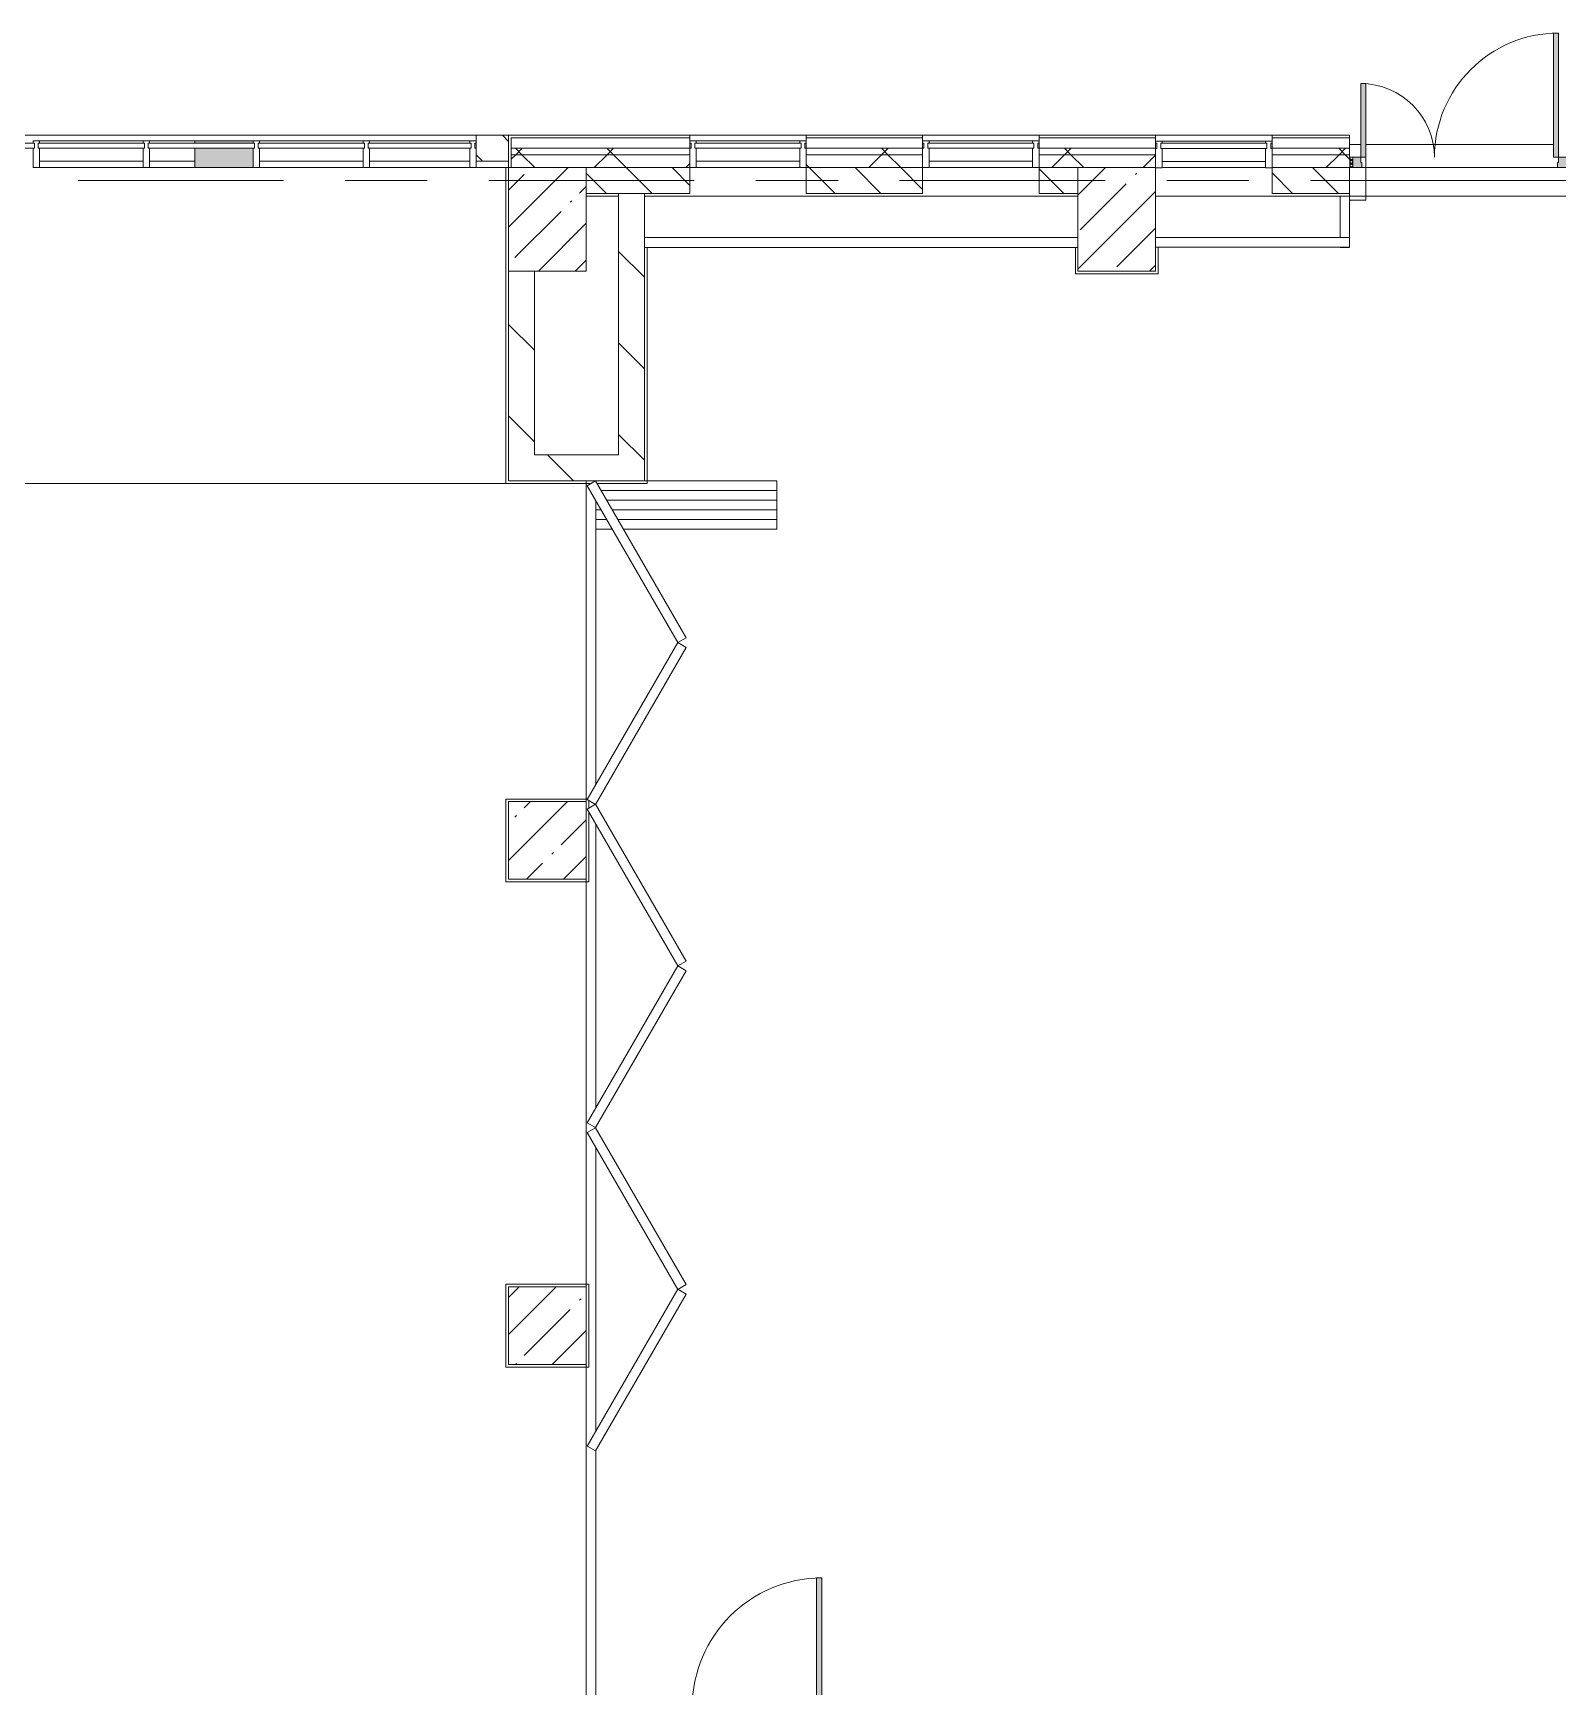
# Model space of a CAD drawing. Header units: millimetres. Extents: x 35802 to 233035, y -8553 to 29000.
# Drawn here: x 116060 to 127845, y 15358 to 28140 of the extents above; entities that cross this region are included whole.
import ezdxf

# ---------------------------------------------------------------- set-up
doc = ezdxf.new("R2010")
doc.units = ezdxf.units.MM
doc.linetypes.add('Осевая', pattern=[3175, 635, -476.25, 1587.5, -476.25])
for name, color, linetype, lineweight, true_color in [('A-DOOR-3', 7, 'Continuous', 5, 0xaaaaaa), ('A-DOOR-4', 7, 'Continuous', 5, 0xe2e2e2), ('A-DOOR-FRAM-2', 7, 'Continuous', 5, 0xe2e2e2), ('A-DOOR-FRAM-3', 7, 'Continuous', 5, 0xaaaaaa), ('A-FLOR-1', 7, 'Continuous', 5, 0xaaaaaa), ('A-GLAZ-CWMG-4', 7, 'Continuous', 5, 0x383e42)]:
    doc.layers.add(name, color=color, linetype=linetype, lineweight=lineweight, true_color=true_color)
for name, color, linetype, lineweight in [('A-GLAZ-CURT-3', 7, 'Continuous', 5), ('A-GLAZ-CWMG-3', 7, 'Continuous', 5), ('A-WALL', 7, 'Continuous', 9), ('A-WALL-5', 7, 'Continuous', 5), ('I-WALL-4', 7, 'Continuous', 5), ('S-COLS-1', 7, 'Continuous', 5), ('Оси', 7, 'Continuous', 9), ('Оси-2', 7, 'Осевая', 9)]:
    doc.layers.add(name, color=color, linetype=linetype, lineweight=lineweight)
pattern_1 = [(135, (106024.65, 0), (-176.7767, -176.7767), [])]
pattern_2 = [(135, (106024.65, 0), (-353.553, -353.553), [])]
pattern_3 = [(45, (106024.65, 0), (-353.5534, 353.5534), []), (135, (106024.65, 0), (-353.5534, -353.5534), [])]

# ---------------------------------------------------------------- blocks, each defined once
blk = doc.blocks.new('BSC_Колонна _Прямоугольная - 600х800-24078684-1_8_2_птичка')
at = {"layer": 'S-COLS-1'}
h = blk.add_hatch(dxfattribs=at)
h.set_pattern_fill('FP_89', color=256, style=0, pattern_type=2)
h.set_pattern_definition([(45, (-14010, -26700), (-285.123, 285.123), []), (45, (-13724.88, -26700), (-285.123, 285.123), [504.031, -100.806, 16.764, -84.042])])
h.paths.add_polyline_path([(-300, -400), (300, -400), (300, 400), (-300, 400), (-300, 200)])
for p, q in [((300, 400), (-300, 400)), ((-300, 400), (-300, -400)), ((300, -400), (300, 400)), ((-300, -400), (300, -400))]:
    blk.add_line(p, q, dxfattribs=at)
blk = doc.blocks.new('BSC_Колонна _Прямоугольная - 600х600-23295697-1_8_2_птичка')
at = {"layer": 'S-COLS-1'}
h = blk.add_hatch(dxfattribs=at)
h.set_pattern_fill('FP_94', color=256, style=0, pattern_type=2)
h.set_pattern_definition([(45, (-14010, -18150), (-285.123, 285.123), []), (45, (-13724.88, -18150), (-285.123, 285.123), [504.031, -100.806, 16.764, -84.042])])
h.paths.add_polyline_path([(-300, -300), (300, -300), (300, 300), (-300, 300), (-300, 281)])
for p, q in [((300, 300), (-300, 300)), ((-300, 300), (-300, -300)), ((300, -300), (300, 300)), ((-300, -300), (300, -300))]:
    blk.add_line(p, q, dxfattribs=at)
blk = doc.blocks.new('BSC_Колонна _Прямоугольная - 600х600-V58-1_8_2_птичка')
at = {"layer": 'S-COLS-1'}
h = blk.add_hatch(dxfattribs=at)
h.set_pattern_fill('FP_95', color=256, style=0, pattern_type=2)
h.set_pattern_definition([(45, (-14010, -21900), (-285.123, 285.123), []), (45, (-13724.88, -21900), (-285.123, 285.123), [504.031, -100.806, 16.764, -84.042])])
h.paths.add_polyline_path([(-300, -300), (300, -300), (300, 300), (-300, 300), (-300, -108)])
for p, q in [((300, 300), (-300, 300)), ((-300, 300), (-300, -300)), ((300, -300), (300, 300)), ((-300, -300), (300, -300))]:
    blk.add_line(p, q, dxfattribs=at)
blk = doc.blocks.new('Системная панель - Стекло - 40мм-22856102-1_8_2_птичка')
at = {"layer": 'A-GLAZ-CURT-3'}
h = blk.add_hatch(dxfattribs=at)
h.set_pattern_fill('FP_116', color=256, style=0, pattern_type=2)
h.set_pattern_definition([(45, (-17860.3, -26790), (-1414.21, 1414.21), [1000, -3000]), (45, (-18860.3, -27290), (-1414.21, 1414.21), [3000, -1000]), (45, (-16860.3, -27790), (-1414.21, 1414.21), [1000, -3000])])
h.paths.add_polyline_path([(176, -40), (410, -40), (410, 0), (-410, 0), (-410, -40), (-400, -40)])
for p, q in [((410, 0), (-410, 0)), ((-410, 0), (-410, -40)), ((410, -40), (410, 0)), ((-410, -40), (410, -40))]:
    blk.add_line(p, q, dxfattribs=at)
blk = doc.blocks.new('Прямоугольный импост - Импост структурный с накладкой - 160мм Темный-33186088-1_8_2_птичка')
at = {"layer": 'A-GLAZ-CWMG-3'}
for p, q in [((17760, 27307), (16960, 27307)), ((17760, 27150), (16960, 27150))]:
    blk.add_line(p, q, dxfattribs=at)
blk = doc.blocks.new('Прямоугольный импост - Импост структурный с накладкой - 190мм-22856094-1_8_2_птичка')
at = {"layer": 'A-GLAZ-CWMG-3'}
for p, q in [((-50, 40), (-50, 190)), ((-50, 190), (0, 190)), ((0, 190), (0, 40)), ((-40, 40), (-50, 40)), ((-50, -17), (-50, 0)), ((-50, 0), (-40, 0)), ((-40, 0), (-40, 40)), ((-10, 40), (-10, 0)), ((0, 40), (-10, 40)), ((-10, 0), (0, 0)), ((0, 0), (0, -17)), ((0, -17), (-50, -17))]:
    blk.add_line(p, q, dxfattribs=at)
blk = doc.blocks.new('Системная панель - Стекло - 40мм-V68-1_8_2_птичка')
at = {"layer": 'A-GLAZ-CURT-3'}
for p, q in [((410, 0), (-410, 0)), ((-410, 0), (-410, -40)), ((410, -40), (410, 0)), ((-410, -40), (410, -40))]:
    blk.add_line(p, q, dxfattribs=at)
blk = doc.blocks.new('Прямоугольный импост - Импост структурный с накладкой - 190мм-V69-1_8_2_птичка')
at = {"layer": 'A-GLAZ-CWMG-3'}
for p, q in [((-50, 40), (-50, 190)), ((-50, 190), (0, 190)), ((0, 190), (0, 40)), ((-40, 40), (-50, 40)), ((-50, -17), (-50, 0)), ((-50, 0), (-40, 0)), ((-40, 0), (-40, 40)), ((-10, 40), (-10, 0)), ((0, 40), (-10, 40)), ((-10, 0), (0, 0)), ((0, 0), (0, -17)), ((0, -17), (-50, -17))]:
    blk.add_line(p, q, dxfattribs=at)
blk = doc.blocks.new('Системная панель - Стекло - 40мм-V72-1_8_2_птичка')
at = {"layer": 'A-GLAZ-CURT-3'}
for p, q in [((410, 0), (-410, 0)), ((-410, 0), (-410, -40)), ((-410, -40), (410, -40)), ((410, -40), (410, 0))]:
    blk.add_line(p, q, dxfattribs=at)
blk = doc.blocks.new('Системная панель - Стекло - 40мм-22856068-1_8_2_птичка')
at = {"layer": 'A-GLAZ-CURT-3'}
h = blk.add_hatch(dxfattribs=at)
h.set_pattern_fill('FP_121', color=256, style=0, pattern_type=2)
h.set_pattern_definition([(45, (-11835.1, -26790), (-1414.21, 1414.21), [1000, -3000]), (45, (-12835.1, -27290), (-1414.21, 1414.21), [3000, -1000]), (45, (-10835.1, -27790), (-1414.21, 1414.21), [1000, -3000])])
h.paths.add_polyline_path([(400, -40), (410, -40), (410, 0), (-410, 0), (-410, -40), (-50, -40)])
for p, q in [((410, 0), (-410, 0)), ((-410, 0), (-410, -40)), ((-410, -40), (410, -40)), ((410, -40), (410, 0))]:
    blk.add_line(p, q, dxfattribs=at)
blk = doc.blocks.new('Системная панель - Стекло - 40мм-V73-1_8_2_птичка')
at = {"layer": 'A-GLAZ-CURT-3'}
for p, q in [((410, 0), (-410, 0)), ((-410, 0), (-410, -40)), ((-410, -40), (410, -40)), ((410, -40), (410, 0))]:
    blk.add_line(p, q, dxfattribs=at)
blk = doc.blocks.new('Системная панель - Стекло - 40мм-V74-1_8_2_птичка')
at = {"layer": 'A-GLAZ-CURT-3'}
for p, q in [((397.5, 0), (-397.5, 0)), ((-397.5, 0), (-397.5, -40)), ((397.5, -40), (397.5, 0)), ((-397.5, -40), (397.5, -40))]:
    blk.add_line(p, q, dxfattribs=at)
blk = doc.blocks.new('Прямоугольный импост - Импост структурный с накладкой - 160мм-20149069-1_8_2_птичка')
at = {"layer": 'A-GLAZ-CWMG-3'}
for p, q in [((9185, 27307), (8385, 27307)), ((9185, 27150), (8385, 27150))]:
    blk.add_line(p, q, dxfattribs=at)
blk = doc.blocks.new('Прямоугольный импост - Импост структурный с накладкой - 160мм-23251633-1_8_2_птичка')
at = {"layer": 'A-GLAZ-CWMG-3'}
for p, q in [((11285, 27307), (10935, 27307)), ((11285, 27307), (11285, 27290)), ((11285, 27250), (11285, 27150)), ((11285, 27150), (10935, 27150))]:
    blk.add_line(p, q, dxfattribs=at)
blk = doc.blocks.new('Прямоугольный импост - Импост структурный с накладкой - 190мм-23251634-1_8_2_птичка')
at = {"layer": 'A-GLAZ-CWMG-4'}
for points in [[(11735, 27290), (11735, 27307), (11285, 27307), (11285, 27290)], [(11735, 27100), (11735, 27250), (11285, 27250), (11285, 27100)]]:
    blk.add_hatch(color=256, dxfattribs=at).paths.add_polyline_path(points)
at = {"layer": 'A-GLAZ-CWMG-3'}
for p, q in [((11285, 27290), (11285, 27307)), ((11735, 27307), (11285, 27307)), ((11285, 27100), (11285, 27250)), ((11735, 27100), (11285, 27100))]:
    blk.add_line(p, q, dxfattribs=at)
blk = doc.blocks.new('Прямоугольный импост - Импост структурный с накладкой - 160мм-22794257-1_8_2_птичка')
at = {"layer": 'A-GLAZ-CWMG-3'}
for p, q in [((4935, 27307), (4160, 27307)), ((4935, 27150), (4160, 27150))]:
    blk.add_line(p, q, dxfattribs=at)
blk = doc.blocks.new('Прямоугольный импост - Импост структурный с накладкой - 190мм-20153711-1_8_2_птичка')
at = {"layer": 'A-GLAZ-CWMG-3'}
for p, q in [((-50, 40), (-50, 190)), ((-50, 190), (0, 190)), ((0, 190), (0, 40)), ((-40, 40), (-50, 40)), ((-50, -17), (-50, 0)), ((-50, 0), (-40, 0)), ((-40, 0), (-40, 40)), ((-10, 40), (-10, 0)), ((0, 40), (-10, 40)), ((-10, 0), (0, 0)), ((0, 0), (0, -17)), ((0, -17), (-50, -17))]:
    blk.add_line(p, q, dxfattribs=at)
blk = doc.blocks.new('Прямоугольный импост - Импост структурный с накладкой - 190мм-20153693-1_8_2_птичка')
at = {"layer": 'A-GLAZ-CWMG-3'}
for p, q in [((-25, 40), (-25, 190)), ((-25, 190), (25, 190)), ((25, 190), (25, 40)), ((-15, 40), (-25, 40)), ((-25, -17), (-25, 0)), ((-25, 0), (-15, 0)), ((-15, 0), (-15, 40)), ((15, 40), (15, 0)), ((25, 40), (15, 40)), ((15, 0), (25, 0)), ((25, 0), (25, -17)), ((25, -17), (-25, -17))]:
    blk.add_line(p, q, dxfattribs=at)
blk = doc.blocks.new('Системная панель - Стекло - 40мм-V89-1_8_2_птичка')
at = {"layer": 'A-GLAZ-CURT-3'}
for p, q in [((410, 0), (-410, 0)), ((-410, 0), (-410, -40)), ((-410, -40), (410, -40)), ((410, -40), (410, 0))]:
    blk.add_line(p, q, dxfattribs=at)
blk = doc.blocks.new('110_Дверь_СКБ_1Ст_Внутренняя1 - Д-13 1100x2100h_кладовая-33288301-1_8_2_птичка')
at = {"layer": 'A-DOOR-3'}
h = blk.add_hatch(dxfattribs=at)
h.set_pattern_fill('FP_129', color=256, style=0, pattern_type=2)
h.set_pattern_definition([(135, (1751.41, 174.685), (-14.14214, -14.14214), []), (225, (1751.41, 174.685), (14.14214, -14.14214), [])])
h.paths.add_polyline_path([(537.5, -110), (562.5, -110), (562.5, 110), (537.5, 110), (537.5, 6.5)])
at = {"layer": 'A-DOOR-4'}
h = blk.add_hatch(color=256, dxfattribs=at)
h.paths.add_polyline_path([(533.2, 30), (537.5, 30), (537.5, 110), (512.5, 110), (512.5, 70), (502.5, 70), (502.5, 30), (522.5, 30)])
h.paths.add_polyline_path([(-512.5, 30), (-477.5, 30), (-477.5, 70), (-487.5, 70), (-487.5, 110), (-512.5, 110)])
at = {"layer": 'A-DOOR-FRAM-2'}
for points in [[(472.5, 110), (512.5, 110), (512.5, 1110), (472.5, 1110), (472.5, 130)], [(-512.5, 110), (-497.5, 110), (-497.5, 118), (-567.5, 118), (-567.5, 110), (-537.5, 110)], [(-497.5, -110), (-497.5, 30), (-512.5, 30), (-512.5, -110)], [(562.5, 110), (592.5, 110), (592.5, 118), (522.5, 118), (522.5, 110), (546.8, 110)], [(537.5, -110), (533.2, 30), (522.5, 30), (522.5, -110)], [(-497.5, -118), (-497.5, -110), (-567.5, -114), (-567.5, -118), (-537.5, -118)], [(581.8, -118), (592.5, -118), (592.5, -110), (522.5, -110), (522.5, -118), (562.5, -118)]]:
    blk.add_hatch(color=256, dxfattribs=at).paths.add_polyline_path(points)
at = {"layer": 'A-DOOR-FRAM-3'}
h = blk.add_hatch(dxfattribs=at)
h.set_pattern_fill('FP_130', color=256, style=0, pattern_type=2)
h.set_pattern_definition([(45, (-371.384, 174.685), (-14.1421, 14.1421), []), (135, (-371.384, 174.685), (-14.1421, -14.1421), [])])
h.paths.add_polyline_path([(-512.5, -110), (-512.5, 110), (-537.5, 110), (-537.5, -110)])
at = {"layer": 'A-DOOR-3'}
for p, q in [((512.5, 1110), (472.5, 1110)), ((472.5, 1110), (472.5, 110)), ((512.5, 110), (512.5, 1110)), ((472.5, 110), (512.5, 110))]:
    blk.add_line(p, q, dxfattribs=at)
blk.add_arc((512.5, 110), 1000, 90, 180, dxfattribs=at)
at = {"layer": 'A-DOOR-FRAM-3'}
for p, q in [((-497.5, 118), (-567.5, 118)), ((-567.5, 118), (-567.5, 110)), ((-567.5, 110), (-497.5, 110)), ((-512.5, 110), (-537.5, 110)), ((-537.5, 110), (-537.5, -110)), ((-487.5, 110), (-512.5, 110)), ((-512.5, 110), (-512.5, 30)), ((-512.5, -110), (-512.5, 110)), ((-497.5, 110), (-512.5, 110)), ((-512.5, 110), (-512.5, 109)), ((-512.5, 109), (-497.5, 109)), ((-512.5, 30), (-477.5, 30)), ((-497.5, 30), (-512.5, 30)), ((-512.5, 30), (-512.5, -110)), ((-497.5, 110), (-497.5, 118)), ((-497.5, 109), (-497.5, 110)), ((-497.5, -110), (-497.5, 30)), ((-487.5, 70), (-487.5, 110)), ((-477.5, 70), (-487.5, 70)), ((-477.5, 30), (-477.5, 70)), ((512.5, 70), (502.5, 70)), ((502.5, 70), (502.5, 30)), ((502.5, 30), (537.5, 30)), ((512.5, 110), (512.5, 70)), ((537.5, 110), (512.5, 110)), ((592.5, 118), (522.5, 118)), ((522.5, 118), (522.5, 110)), ((537.5, 110), (522.5, 110)), ((522.5, 110), (522.5, 109)), ((522.5, 110), (592.5, 110)), ((522.5, 109), (537.5, 109)), ((537.5, 30), (522.5, 30)), ((522.5, 30), (522.5, -110)), ((537.5, 30), (537.5, 110)), ((562.5, 110), (537.5, 110)), ((537.5, 110), (537.5, -110)), ((537.5, 109), (537.5, 110)), ((537.5, -110), (537.5, 30)), ((562.5, -110), (562.5, 110)), ((592.5, 110), (592.5, 118)), ((-497.5, -110), (-567.5, -110)), ((-567.5, -110), (-567.5, -118)), ((-567.5, -118), (-497.5, -118)), ((-537.5, -110), (-512.5, -110)), ((-512.5, -110), (-497.5, -110)), ((-497.5, -118), (-497.5, -110)), ((522.5, -110), (537.5, -110)), ((592.5, -110), (522.5, -110)), ((522.5, -110), (522.5, -118)), ((522.5, -118), (592.5, -118)), ((537.5, -110), (562.5, -110)), ((592.5, -118), (592.5, -110))]:
    blk.add_line(p, q, dxfattribs=at)
blk = doc.blocks.new('DOR__перегородка__Прямоугольная - ТП-2_ Вн_ДПГ_9480х4200h_2-23998078-1_8_2_птичка')
at = {"layer": 'A-DOOR-3'}
for p, q in [((0, 0), (2650, 0)), ((3250, 0), (6400, 0)), ((7000, 0), (9480, 0)), ((0, -75), (1987, -75)), ((2137, -75), (4324, -75)), ((4474, -75), (4487, -75)), ((4637, -75), (6824, -75)), ((6974, -75), (6985, -75)), ((7135, -75), (9323, -75)), ((9105, -201), (9105, -75)), ((9180, -158), (9180, -75)), ((9255, -114), (9255, -75)), ((9405, -1474), (9405, -114)), ((9473, -75), (9480, -75)), ((9180, -1474), (9180, -244)), ((9255, -1474), (9255, -201)), ((9330, -1474), (9330, -158)), ((9105, -1474), (9105, -288)), ((9480, -1474), (9480, -450)), ((9105, -1474), (9480, -1474))]:
    blk.add_line(p, q, dxfattribs=at)
at = {"layer": 'A-DOOR-FRAM-3'}
for p, q in [((2019, -7), (1982, -72)), ((1982, -72), (3194, -772)), ((3231, -707), (2019, -7)), ((4443, -7), (3230, -707)), ((3268, -772), (4480, -72)), ((4480, -72), (4443, -7)), ((4518, -7), (4481, -72)), ((4481, -72), (5693, -772)), ((5731, -707), (4518, -7)), ((6942, -7), (5730, -707)), ((5767, -772), (6980, -72)), ((6980, -72), (6942, -7)), ((7017, -7), (6979, -72)), ((6979, -72), (8192, -772)), ((8229, -707), (7017, -7)), ((9441, -7), (8229, -707)), ((8267, -772), (9479, -72)), ((9479, -72), (9441, -7)), ((3194, -772), (3231, -707)), ((3230, -707), (3268, -772)), ((5693, -772), (5731, -707)), ((5730, -707), (5767, -772)), ((8192, -772), (8229, -707)), ((8229, -707), (8267, -772))]:
    blk.add_line(p, q, dxfattribs=at)
blk = doc.blocks.new('Прямоугольный импост - Импост структурный с накладкой - 190мм-22856098-1_8_2_птичка')
at = {"layer": 'A-GLAZ-CWMG-3'}
for p, q in [((0, 190), (-50, 190)), ((-50, 190), (-50, 40)), ((0, 40), (0, 190)), ((-50, 40), (-40, 40)), ((-40, 0), (-50, 0)), ((-50, 0), (-50, -17)), ((-40, 40), (-40, 0)), ((-10, 0), (-10, 40)), ((-10, 40), (0, 40)), ((0, 0), (-10, 0)), ((0, -17), (0, 0)), ((-50, -17), (0, -17))]:
    blk.add_line(p, q, dxfattribs=at)
blk = doc.blocks.new('Прямоугольный импост - Импост структурный с накладкой - 190мм-V93-1_8_2_птичка')
at = {"layer": 'A-GLAZ-CWMG-3'}
for p, q in [((0, 190), (-50, 190)), ((-50, 190), (-50, 40)), ((0, 40), (0, 188)), ((-50, 40), (-40, 40)), ((-40, 0), (-50, 0)), ((-50, 0), (-50, -17)), ((-40, 40), (-40, 0)), ((-10, 0), (-10, 40)), ((-10, 40), (0, 40)), ((0, 0), (-10, 0)), ((0, -17), (0, 0)), ((-50, -17), (0, -17))]:
    blk.add_line(p, q, dxfattribs=at)
blk = doc.blocks.new('BSC_Колонна _Прямоугольная - 600х800-V144-1_8_2_птичка')
at = {"layer": 'S-COLS-1'}
h = blk.add_hatch(dxfattribs=at)
h.set_pattern_fill('FP_181', color=256, style=0, pattern_type=2)
h.set_pattern_definition([(45, (-18410.26, -26700), (-285.123, 285.123), []), (45, (-18125.13, -26700), (-285.123, 285.123), [504.031, -100.806, 16.764, -84.042])])
h.paths.add_polyline_path([(-126, -400), (300, -400), (300, 400), (-300, 400), (-300, -400)])
for p, q in [((300, 400), (-300, 400)), ((-300, 400), (-300, -400)), ((300, -400), (300, 400)), ((-300, -400), (300, -400))]:
    blk.add_line(p, q, dxfattribs=at)
blk = doc.blocks.new('110_Дверь_СКБ_2Ст_Наружная - ДН-1_л_ Двухстворчатая 1450 х3300 _h_ в свету с верхним остеклением-23567691-1_8_2_птичка')
at = {"layer": 'A-DOOR-3'}
h = blk.add_hatch(dxfattribs=at)
h.set_pattern_fill('FP_194', color=256, style=0, pattern_type=2)
h.set_pattern_definition([(135, (1501.41, 189.685), (-14.14214, -14.14214), []), (225, (1501.41, 189.685), (14.14214, -14.14214), [])])
h.paths.add_polyline_path([(845, -125), (870, -125), (870, -45), (845, -45), (845, -85)])
at = {"layer": 'A-DOOR-4'}
for points in [[(785, -45), (785, 915), (745, 915), (745, -45)], [(-705, -45), (-705, 525), (-745, 525), (-745, -45)]]:
    blk.add_hatch(color=256, dxfattribs=at).paths.add_polyline_path(points)
h = blk.add_hatch(color=256, dxfattribs=at)
h.paths.add_polyline_path([(785, -125), (845, -125), (845, -45), (785, -45), (785, -85), (775, -85), (775, -125)])
h.paths.add_polyline_path([(-805, -125), (-735, -125), (-735, -85), (-745, -85), (-745, -45), (-805, -45), (-805, -51)])
at = {"layer": 'A-DOOR-FRAM-3'}
h = blk.add_hatch(dxfattribs=at)
h.set_pattern_fill('FP_195', color=256, style=0, pattern_type=2)
h.set_pattern_definition([(45, (-621.384, 189.685), (-14.1421, 14.1421), []), (135, (-621.384, 189.685), (-14.1421, -14.1421), [])])
h.paths.add_polyline_path([(-805, -125), (-811, -45), (-830, -51), (-830, -125), (-811, -125)])
at = {"layer": 'A-DOOR-3'}
for p, q in [((785, 915), (745, 915)), ((745, 915), (745, -45)), ((785, -45), (785, 915)), ((-745, 525), (-745, -45)), ((-705, 525), (-745, 525)), ((-705, -45), (-705, 525)), ((-745, -45), (-705, -45)), ((745, -45), (785, -45))]:
    blk.add_line(p, q, dxfattribs=at)
for centre, radius, start, end in [((785, -45), 960, 90, 180), ((-745, -45), 570, 0, 90)]:
    blk.add_arc(centre, radius, start, end, dxfattribs=at)
at = {"layer": 'A-DOOR-FRAM-3'}
for p, q in [((-805, -45), (-830, -45)), ((-830, -45), (-830, -125)), ((-830, -125), (-805, -125)), ((-745, -45), (-805, -45)), ((-805, -45), (-805, -125)), ((-805, -125), (-805, -45)), ((-805, -125), (-735, -125)), ((-745, -85), (-745, -45)), ((-735, -85), (-745, -85)), ((-735, -125), (-735, -85)), ((785, -85), (775, -85)), ((775, -85), (775, -125)), ((775, -125), (845, -125)), ((785, -45), (785, -85)), ((845, -45), (785, -45)), ((845, -125), (845, -45)), ((870, -45), (845, -45)), ((845, -45), (845, -125)), ((845, -125), (870, -125)), ((870, -125), (870, -45))]:
    blk.add_line(p, q, dxfattribs=at)
blk = doc.blocks.new('Системная панель - Стекло - 40мм-V159-1_8_2_птичка')
at = {"layer": 'A-GLAZ-CURT-3'}
for p, q in [((410, 0), (-410, 0)), ((-410, 0), (-410, -40)), ((410, -40), (410, 0)), ((-410, -40), (410, -40))]:
    blk.add_line(p, q, dxfattribs=at)
blk = doc.blocks.new('Зашивка приборов отопления12 - Зашивка приборов отопления-33278990-1_8_2_птичка')
at = {"layer": 'A-WALL-5'}
for p, q in [((37640, 23400), (34290, 23400)), ((34290, 23079), (37640, 23079)), ((37640, 23079), (34290, 23079)), ((34290, 23004), (37640, 23004))]:
    blk.add_line(p, q, dxfattribs=at)
blk = doc.blocks.new('Зашивка приборов отопления13 - Зашивка приборов отопления-33279120-1_8_2_птичка')
at = {"layer": 'A-WALL-5'}
for p, q in [((20136, 26880), (18710, 26880)), ((20136, 26880), (20136, 26560)), ((20136, 26560), (20136, 26880)), ((20210, 26560), (20210, 26880)), ((18710, 26560), (20136, 26560)), ((18710, 26485), (20210, 26485)), ((20210, 26560), (20136, 26560)), ((20136, 26484), (20210, 26484)), ((20210, 26485), (20210, 26560))]:
    blk.add_line(p, q, dxfattribs=at)

msp = doc.modelspace()

# ---------------------------------------------------------------- hatches: boundary and pattern name
at = {"layer": 'A-WALL-5'}
h = msp.add_hatch(dxfattribs=at)
h.set_pattern_fill('FP_84', color=256, style=0, pattern_type=2)
h.set_pattern_definition(pattern_1)
h.paths.add_polyline_path([(119714.7, 27150), (119734.7, 27150), (119734.7, 27350), (119484.9, 27350), (119484.9, 27150)])
h.paths.add_polyline_path([(110084.7, 27150), (110134.7, 27150), (110134.7, 27350), (110084.7, 27350), (110084.7, 27247.7)])
h = msp.add_hatch(dxfattribs=at)
h.set_pattern_fill('FP_92', color=256, style=0, pattern_type=2)
h.set_pattern_definition(pattern_3)
h.paths.add_polyline_path([(139784.7, 27200), (139784.7, 27250), (137934.7, 27250), (137934.7, 27200), (139745.1, 27200)])
h.paths.add_polyline_path([(126234.7, 27200), (126234.7, 27250), (125634.9, 27250), (125634.9, 27200)])
h.paths.add_polyline_path([(127934.7, 27200), (136834.7, 27200), (136834.7, 27250), (127934.7, 27250), (127934.7, 27210)])
h.paths.add_polyline_path([(123834.9, 27200), (124734.9, 27200), (124734.9, 27250), (123834.9, 27250), (123834.9, 27210)])
h.paths.add_polyline_path([(121134.9, 27200), (121134.9, 27250), (119754.7, 27250), (119754.7, 27200), (120334.7, 27200)])
h.paths.add_polyline_path([(122934.9, 27200), (122934.9, 27250), (122034.9, 27250), (122034.9, 27200), (122623.5, 27200)])
h = msp.add_hatch(dxfattribs=at)
h.set_pattern_fill('FP_92', color=256, style=0, pattern_type=2)
h.set_pattern_definition(pattern_3)
h.paths.add_polyline_path([(131834.7, 27100), (136802.7, 27102), (136802.7, 27110), (136834.7, 27115.5), (136834.7, 27200), (127934.7, 27200), (127934.7, 27100), (129137.7, 27100)])
h.paths.add_polyline_path([(120784.7, 27100), (121134.9, 27100), (121134.9, 27200), (119754.7, 27200), (119754.7, 27100), (120334.7, 27100)])
h.paths.add_polyline_path([(122934.9, 27100), (122934.9, 27200), (122034.9, 27197.6), (122034.9, 27100)])
h.paths.add_polyline_path([(139034.7, 27100), (139734.7, 27100), (139734.7, 27200), (137934.7, 27200), (137934.7, 27110), (137966.7, 27109.2), (137966.7, 27102), (138534.1, 27100)])
h.paths.add_polyline_path([(123834.9, 27100), (124734.9, 27100), (124734.9, 27200), (123834.9, 27200), (123834.9, 27166.5)])
h.paths.add_polyline_path([(126234.7, 27100), (126234.7, 27200), (125634.9, 27200), (125634.9, 27100)])
h = msp.add_hatch(dxfattribs=at)
h.set_pattern_fill('FP_84', color=256, style=0, pattern_type=2)
h.set_pattern_definition(pattern_1)
h.paths.add_polyline_path([(124134.9, 26900), (124134.9, 27100), (123834.9, 27100), (123834.9, 26900)])
h.paths.add_polyline_path([(120334.7, 26900), (121134.9, 26900), (121134.9, 27100), (120334.7, 27100), (120334.7, 26995.1)])
h.paths.add_polyline_path([(126234.7, 26900), (126234.7, 27100), (125634.9, 27100), (125634.9, 26900)])
h.paths.add_polyline_path([(122034.9, 26900), (122934.9, 26900), (122934.9, 27100), (122034.9, 27100), (122034.9, 26930.5)])
at = {"layer": 'I-WALL-4'}
h = msp.add_hatch(dxfattribs=at)
h.set_pattern_fill('FP_91', color=256, style=0, pattern_type=2)
h.set_pattern_definition(pattern_2)
h.paths.add_polyline_path([(120784.7, 24680), (120784.7, 26900), (120584.7, 26900), (120584.7, 24680)])
h = msp.add_hatch(dxfattribs=at)
h.set_pattern_fill('FP_91', color=256, style=0, pattern_type=2)
h.set_pattern_definition(pattern_2)
h.paths.add_polyline_path([(119934.9, 24680), (119934.9, 26300), (119734.9, 26300), (119734.9, 24680)])
h = msp.add_hatch(dxfattribs=at)
h.set_pattern_fill('FP_91', color=256, style=0, pattern_type=2)
h.set_pattern_definition(pattern_2)
h.paths.add_polyline_path([(119934.9, 24680), (120584.7, 24680), (120584.7, 24880), (119934.9, 24880), (119934.9, 24791.7)])

# ---------------------------------------------------------------- linework, layer by layer
at = {"layer": 'A-FLOR-1'}
for p, q in [((116909.7, 27100), (116109.7, 27100)), ((117309.7, 27100), (116959.7, 27100)), ((118609.9, 27100), (117809.9, 27100)), ((119434.9, 27100), (118659.9, 27100)), ((119734.7, 27100), (119484.9, 27100)), ((119714.7, 24660), (119714.7, 27100)), ((126359.7, 27180), (126359.7, 26849)), ((126359.7, 26849), (126235.1, 26849)), ((120804.7, 26484), (120804.7, 24660)), ((124114.9, 26280), (124114.9, 26484)), ((124754.9, 26485), (124754.9, 26280)), ((124754.9, 26280), (124114.9, 26280)), ((115734.7, 24660), (120373.5, 24660)), ((120804.7, 24660), (120417.3, 24660)), ((119714.7, 21580), (119714.7, 22220)), ((119714.7, 22220), (120343.2, 22220)), ((120354.7, 22209.1), (120354.7, 22149.8)), ((120354.7, 22119.1), (120354.7, 21580)), ((120354.7, 21580), (119714.7, 21580)), ((119714.7, 17830), (119714.7, 18470)), ((119714.7, 18470), (120354.7, 18470)), ((120354.7, 18470), (120354.7, 17830)), ((120354.7, 17830), (119714.7, 17830))]:
    msp.add_line(p, q, dxfattribs=at)
at = {"layer": 'A-WALL'}
for p, q in [((119754.7, 27100), (119754.7, 27330)), ((119754.7, 27330), (121134.9, 27330)), ((119754.7, 27250), (121134.9, 27250)), ((122034.9, 27330), (122934.9, 27330)), ((122034.9, 27250), (122934.9, 27250)), ((123834.9, 27330), (124734.9, 27330)), ((123834.9, 27250), (124734.9, 27250)), ((125634.9, 27330), (126234.7, 27330)), ((125634.9, 27250), (126234.7, 27250)), ((119754.7, 27200), (121134.9, 27200)), ((120334.7, 27100), (121134.9, 27100)), ((121134.9, 27100), (120334.7, 27100)), ((122034.9, 27200), (122934.9, 27200)), ((122034.9, 27100), (122934.9, 27100)), ((122934.9, 27100), (122034.9, 27100)), ((123834.9, 27200), (124734.9, 27200)), ((123834.9, 27100), (124134.9, 27100)), ((124134.9, 27100), (123834.9, 27100)), ((125634.9, 27200), (126234.7, 27200)), ((125634.9, 27100), (126234.7, 27100)), ((126234.7, 27100), (125634.9, 27100)), ((120784.7, 26900), (120584.7, 26900))]:
    msp.add_line(p, q, dxfattribs=at)
at = {"layer": 'A-WALL-5'}
for p, q in [((110084.7, 27350), (123834.9, 27350)), ((119484.9, 27350), (119484.9, 27150)), ((119734.7, 27350), (119734.7, 27100)), ((121134.9, 27100), (121134.9, 27350)), ((122034.9, 27350), (122034.9, 27100)), ((122934.9, 27100), (122934.9, 27350)), ((123834.9, 27350), (123834.9, 27100)), ((123834.9, 27350), (126234.7, 27350)), ((124734.9, 27100), (124734.9, 27350)), ((125634.9, 27350), (125634.9, 27100)), ((126234.7, 27180), (126234.7, 27350)), ((126234.7, 27280), (126319.7, 27280)), ((126359.7, 27280), (127809.7, 27280)), ((119484.9, 27150), (119734.7, 27150)), ((121134.9, 26900), (121134.9, 27100)), ((121984.9, 27100), (121184.9, 27100)), ((122034.9, 27100), (122034.9, 26900)), ((122934.9, 26900), (122934.9, 27100)), ((123784.9, 27100), (122984.9, 27100)), ((123834.9, 27100), (123834.9, 26900)), ((125585, 27100), (124784.5, 27100)), ((125634.9, 27100), (125634.9, 26900)), ((126234.7, 26900), (126234.7, 27100)), ((127839.7, 27100), (126329.7, 27100)), ((120334.7, 26900), (120584.7, 26900)), ((120784.7, 26900), (121134.9, 26900)), ((122034.9, 26900), (122934.9, 26900)), ((123834.9, 26900), (124134.9, 26900)), ((125634.9, 26900), (126234.7, 26900))]:
    msp.add_line(p, q, dxfattribs=at)
at = {"layer": 'I-WALL-4'}
for p, q in [((121184.9, 27100), (121984.9, 27100)), ((122984.9, 27100), (123784.9, 27100)), ((124784.5, 27100), (125585, 27100)), ((126329.7, 27100), (127839.7, 27100)), ((120584.7, 26880), (120334.7, 26880)), ((120584.7, 26900), (120584.7, 24880)), ((120784.7, 24680), (120784.7, 26900)), ((124134.9, 26880), (120784.7, 26880)), ((126234.7, 26880), (124734.9, 26880)), ((126234.7, 26900), (126234.7, 26880)), ((127934.7, 26880), (126235.1, 26880)), ((119734.9, 26300), (119734.9, 24680)), ((119934.9, 24880), (119934.9, 26300)), ((120584.7, 24880), (119934.9, 24880)), ((119734.9, 24680), (120784.7, 24680))]:
    msp.add_line(p, q, dxfattribs=at)
at = {"layer": 'Оси'}
msp.add_line((127315.1, 27000), (139815.1, 27000), dxfattribs=at)
at = {"layer": 'Оси-2'}
msp.add_line((115295.9, 27000), (127315.1, 27000), dxfattribs=at)

# ---------------------------------------------------------------- block references
at = {"layer": 'A-DOOR-3'}
for name, p in [('110_Дверь_СКБ_2Ст_Наружная - ДН-1_л_ Двухстворчатая 1450 х3300 _h_ в свету с верхним остеклением-23567691-1_8_2_птичка', (127065.2, 27225)), ('110_Дверь_СКБ_1Ст_Внутренняя1 - Д-13 1100x2100h_кладовая-33288301-1_8_2_птичка', (121642.2, 15090))]:
    msp.add_blockref(name, p, dxfattribs=at)
at = {"layer": 'A-DOOR-3', "rotation": 90.00000000000044}
msp.add_blockref('DOR__перегородка__Прямоугольная - ТП-2_ Вн_ДПГ_9480х4200h_2-23998078-1_8_2_птичка', (120334.7, 15200), dxfattribs=at)
at = {"layer": 'A-GLAZ-CURT-3'}
for name, p in [('Системная панель - Стекло - 40мм-V89-1_8_2_птичка', (115659.7, 27290)), ('Системная панель - Стекло - 40мм-V72-1_8_2_птичка', (116509.7, 27290)), ('Системная панель - Стекло - 40мм-22856068-1_8_2_птичка', (117359.8, 27290)), ('Системная панель - Стекло - 40мм-V73-1_8_2_птичка', (118209.9, 27290)), ('Системная панель - Стекло - 40мм-V74-1_8_2_птичка', (119047.4, 27290)), ('Системная панель - Стекло - 40мм-V159-1_8_2_птичка', (121584.9, 27290)), ('Системная панель - Стекло - 40мм-22856102-1_8_2_птичка', (123384.9, 27290)), ('Системная панель - Стекло - 40мм-V68-1_8_2_птичка', (125184.9, 27288.3))]:
    msp.add_blockref(name, p, dxfattribs=at)
at = {"layer": 'A-GLAZ-CWMG-3', "extrusion": (0, 0, -1), "rotation": 180}
for name, p in [('Прямоугольный импост - Импост структурный с накладкой - 190мм-20153693-1_8_2_птичка', (-116084.7, 27290)), ('Прямоугольный импост - Импост структурный с накладкой - 190мм-20153693-1_8_2_птичка', (-116934.7, 27290)), ('Прямоугольный импост - Импост структурный с накладкой - 190мм-20153693-1_8_2_птичка', (-117784.9, 27290)), ('Прямоугольный импост - Импост структурный с накладкой - 190мм-20153693-1_8_2_птичка', (-118634.9, 27290)), ('Прямоугольный импост - Импост структурный с накладкой - 190мм-20153711-1_8_2_птичка', (-119484.9, 27290)), ('Прямоугольный импост - Импост структурный с накладкой - 190мм-22856094-1_8_2_птичка', (-122034.9, 27290)), ('Прямоугольный импост - Импост структурный с накладкой - 190мм-22856094-1_8_2_птичка', (-123834.9, 27290)), ('Прямоугольный импост - Импост структурный с накладкой - 190мм-V69-1_8_2_птичка', (-125634.9, 27288.3))]:
    msp.add_blockref(name, p, dxfattribs=at)
at = {"layer": 'A-GLAZ-CWMG-3'}
for name, p in [('Прямоугольный импост - Импост структурный с накладкой - 160мм-20149069-1_8_2_птичка', (107724.7, 0)), ('Прямоугольный импост - Импост структурный с накладкой - 160мм-23251633-1_8_2_птичка', (106024.7, 0)), ('Прямоугольный импост - Импост структурный с накладкой - 190мм-23251634-1_8_2_птичка', (106024.7, 0)), ('Прямоугольный импост - Импост структурный с накладкой - 160мм-20149069-1_8_2_птичка', (109424.9, 0)), ('Прямоугольный импост - Импост структурный с накладкой - 160мм-22794257-1_8_2_птичка', (114499.9, 0)), ('Прямоугольный импост - Импост структурный с накладкой - 160мм Темный-33186088-1_8_2_птичка', (104224.7, 0)), ('Прямоугольный импост - Импост структурный с накладкой - 160мм Темный-33186088-1_8_2_птичка', (106024.7, 0)), ('Прямоугольный импост - Импост структурный с накладкой - 160мм Темный-33186088-1_8_2_птичка', (107824.7, -1.7))]:
    msp.add_blockref(name, p, dxfattribs=at)
at = {"layer": 'A-GLAZ-CWMG-3', "rotation": 180}
for name, p in [('Прямоугольный импост - Импост структурный с накладкой - 190мм-22856098-1_8_2_птичка', (121134.9, 27290)), ('Прямоугольный импост - Импост структурный с накладкой - 190мм-22856098-1_8_2_птичка', (122934.9, 27290)), ('Прямоугольный импост - Импост структурный с накладкой - 190мм-V93-1_8_2_птичка', (124734.9, 27288.3))]:
    msp.add_blockref(name, p, dxfattribs=at)
at = {"layer": 'A-WALL-5'}
for name, p in [('Зашивка приборов отопления12 - Зашивка приборов отопления-33278990-1_8_2_птичка', (86494.9, 3480)), ('Зашивка приборов отопления13 - Зашивка приборов отопления-33279120-1_8_2_птичка', (106024.7, 0))]:
    msp.add_blockref(name, p, dxfattribs=at)
at = {"layer": 'S-COLS-1'}
for name, p in [('BSC_Колонна _Прямоугольная - 600х800-24078684-1_8_2_птичка', (120034.7, 26700)), ('BSC_Колонна _Прямоугольная - 600х800-V144-1_8_2_птичка', (124434.9, 26700)), ('BSC_Колонна _Прямоугольная - 600х600-V58-1_8_2_птичка', (120034.7, 21900)), ('BSC_Колонна _Прямоугольная - 600х600-23295697-1_8_2_птичка', (120034.7, 18150))]:
    msp.add_blockref(name, p, dxfattribs=at)

doc.saveas('drawing.dxf')
